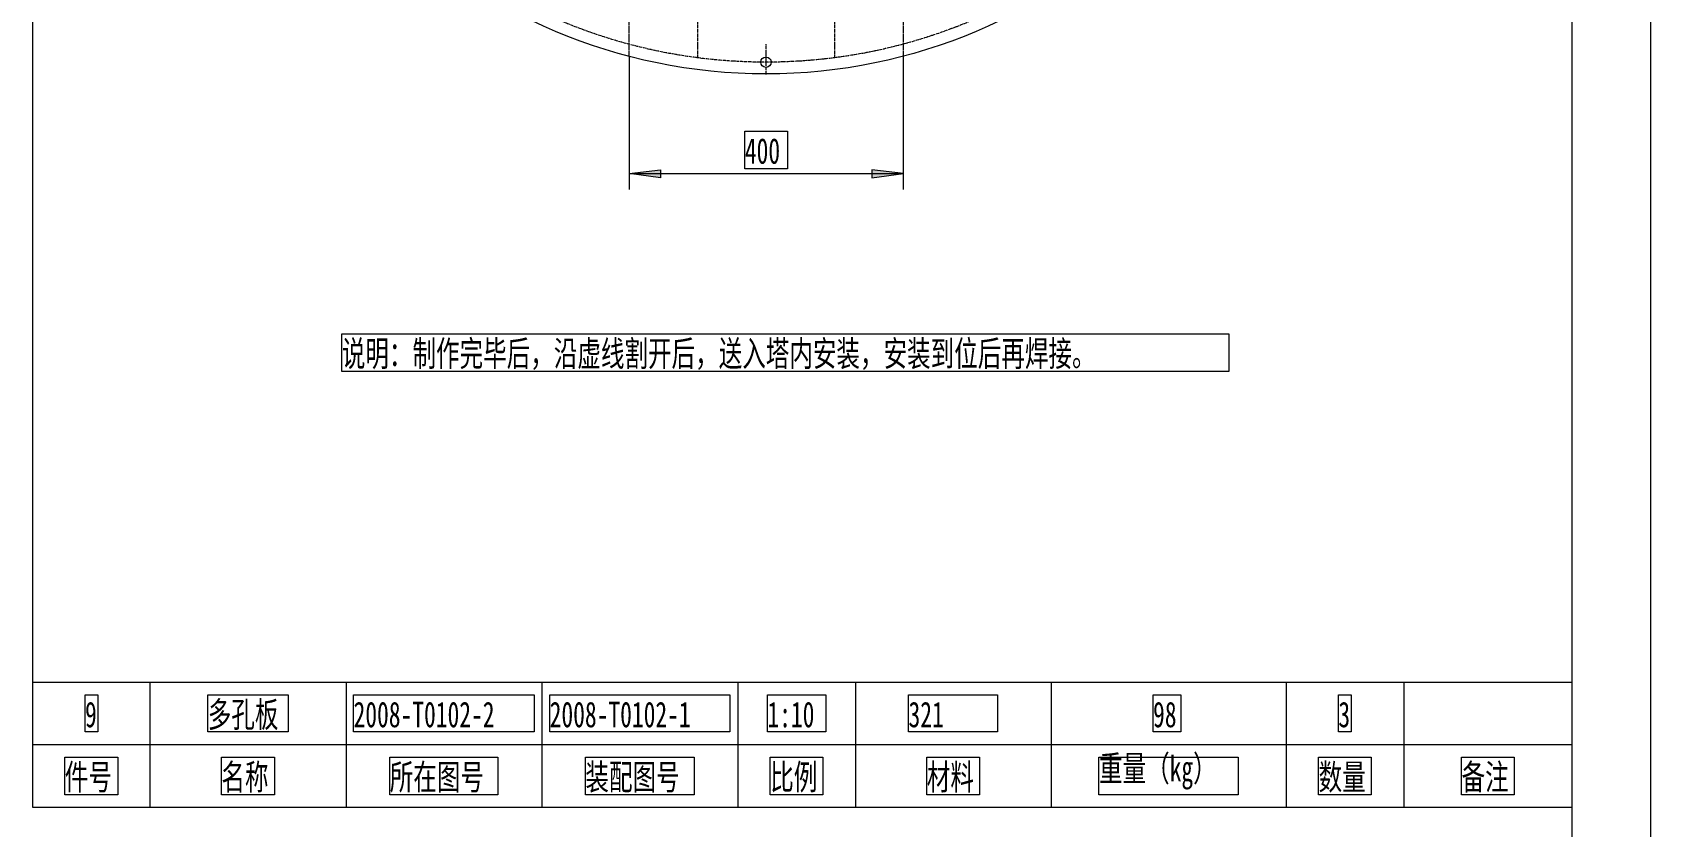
# Model space of a CAD drawing. Header units: millimetres. Extents: x -23892 to 57527, y -540 to 34444.
# Drawn here: x 49339 to 57527, y 11326 to 15348 of the extents above; entities that cross this region are included whole.
import ezdxf

# ---------------------------------------------------------------- set-up
doc = ezdxf.new("R2010")
doc.units = ezdxf.units.MM
for name, pattern in [('AI-Linetype-108', [21.479999, 16.98, -2.1, 0.3, -2.1]), ('AI-Linetype-109', [21.479999, 16.98, -2.1, 0.3, -2.1]), ('AI-Linetype-124', [21.479999, 16.98, -2.1, 0.3, -2.1]), ('AI-Linetype-127', [10.56, 8.46, -2.1]), ('AI-Linetype-128', [10.56, 8.46, -2.1]), ('AI-Linetype-99', [21.479999, 16.98, -2.1, 0.3, -2.1])]:
    doc.linetypes.add(name, pattern=pattern)
doc.layers.add('图层 1', color=7, linetype='Continuous')
doc.styles.get("Standard").update_dxf_attribs({"font": ''})
doc.styles.get('Standard').set_extended_font_data('FangSong')

msp = doc.modelspace()

# ---------------------------------------------------------------- hatches: boundary and pattern name
at = {"layer": '图层 1', "lineweight": 0}
for points in [[(52517.6621, 14651.6301), (52517.6621, 14611.176), (52358.2473, 14632.594)], [(53586.1598, 14651.6301), (53586.1598, 14611.176), (53745.594, 14632.594)]]:
    msp.add_hatch(color=7, dxfattribs=at).paths.add_polyline_path(points)

# ---------------------------------------------------------------- linework, layer by layer
at = {"layer": '图层 1', "color": 7, "lineweight": 0, "true_color": 0xffffff}
for p, q in [((57526.7776, 22992.1516), (57526.7776, -539.7596)), ((49338.5639, 22597.139), (49338.5639, 11424.8933)), ((57129.3831, 252.6669), (57129.3831, 22597.139)), ((52358.2473, 15225.1129), (52358.2473, 14551.6859)), ((53745.5359, 15225.1129), (53745.5359, 14551.6859)), ((52358.2473, 14632.594), (52517.6621, 14651.6301)), ((52358.2473, 14632.594), (53745.5359, 14632.594)), ((52517.6621, 14611.176), (52358.2473, 14632.594)), ((52517.6621, 14651.6301), (52517.6621, 14611.176)), ((53586.1598, 14651.6301), (53586.1598, 14611.176)), ((53745.594, 14632.594), (53586.1598, 14651.6301)), ((53586.1598, 14611.176), (53745.594, 14632.594)), ((49338.5639, 12057.8662), (57129.3831, 12057.8662)), ((49338.5639, 12057.8662), (57129.3831, 12057.8662)), ((49933.4647, 12057.8662), (49933.4647, 11424.8933)), ((50925.7601, 12057.8662), (50925.7601, 11424.8933)), ((51915.6736, 12057.8662), (51915.6736, 11424.8933)), ((52907.969, 12057.8662), (52907.969, 11424.8933)), ((53502.8698, 12057.8662), (53502.8698, 11424.8933)), ((54492.7833, 12057.8662), (54492.7833, 11424.8933)), ((55682.585, 12057.8662), (55682.585, 11424.8933)), ((56277.4858, 12057.8662), (56277.4858, 11424.8933)), ((49338.5639, 11741.3797), (57129.3831, 11741.3797)), ((49338.5639, 11741.3797), (57129.3831, 11741.3797)), ((49338.5639, 11424.8933), (57129.3831, 11424.8933))]:
    msp.add_line(p, q, dxfattribs=at)
at = {"layer": '图层 1', "color": 7, "linetype": 'AI-Linetype-128', "lineweight": 0, "true_color": 0xffffff}
msp.add_line((52358.2473, 15225.1129), (52358.2473, 20512.6041), dxfattribs=at)
at = {"layer": '图层 1', "color": 7, "linetype": 'AI-Linetype-108', "lineweight": 0, "true_color": 0xffffff}
msp.add_line((52705.6601, 15217.9865), (52705.6601, 20519.7305), dxfattribs=at)
at = {"layer": '图层 1', "color": 7, "linetype": 'AI-Linetype-109', "lineweight": 0, "true_color": 0xffffff}
msp.add_line((53398.1618, 15217.9865), (53398.1618, 20519.7305), dxfattribs=at)
at = {"layer": '图层 1', "color": 7, "linetype": 'AI-Linetype-127', "lineweight": 0, "true_color": 0xffffff}
msp.add_line((53745.594, 15225.1129), (53745.594, 20512.6041), dxfattribs=at)
at = {"layer": '图层 1', "color": 7, "linetype": 'AI-Linetype-124', "lineweight": 0, "true_color": 0xffffff}
msp.add_line((53050.749, 15134.6965), (53050.749, 15286.9849), dxfattribs=at)
at = {"layer": '图层 1', "lineweight": 0}
for p, q in [((52943.6204, 14846.7738), (52943.6204, 14846.7738)), ((52943.6204, 14656.3939), (52943.6204, 14846.7738)), ((52943.6204, 14846.7738), (53160.1628, 14846.7738)), ((53160.1628, 14846.7738), (53160.1628, 14656.3939)), ((52358.2473, 14632.594), (52517.6621, 14651.6301)), ((52517.6621, 14611.176), (52358.2473, 14632.594)), ((52517.6621, 14651.6301), (52517.6621, 14611.176)), ((53160.1628, 14656.3939), (52943.6204, 14656.3939)), ((53586.1598, 14651.6301), (53586.1598, 14611.176)), ((53745.594, 14632.594), (53586.1598, 14651.6301)), ((53586.1598, 14611.176), (53745.594, 14632.594)), ((50904.3421, 13821.1508), (50904.3421, 13821.1508)), ((50904.3421, 13630.7903), (50904.3421, 13821.1508)), ((50904.3421, 13821.1508), (55392.2803, 13821.1508)), ((55392.2803, 13821.1508), (55392.2803, 13630.7903)), ((55392.2803, 13630.7903), (50904.3421, 13630.7903)), ((49605.0299, 11993.6123), (49605.0299, 11993.6123)), ((49605.0299, 11805.6337), (49605.0299, 11993.6123)), ((49605.0299, 11993.6123), (49669.2838, 11993.6123)), ((49669.2838, 11993.6123), (49669.2838, 11805.6337)), ((50226.1513, 11993.6123), (50226.1513, 11993.6123)), ((50226.1513, 11805.6337), (50226.1513, 11993.6123)), ((50226.1513, 11993.6123), (50633.0735, 11993.6123)), ((50633.0735, 11993.6123), (50633.0735, 11805.6337)), ((50963.8322, 11993.6123), (50963.8322, 11993.6123)), ((50963.8322, 11805.6337), (50963.8322, 11993.6123)), ((50963.8322, 11993.6123), (51877.6015, 11993.6123)), ((51877.6015, 11993.6123), (51877.6015, 11805.6337)), ((51956.0889, 11993.6123), (51956.0889, 11993.6123)), ((51956.0889, 11805.6337), (51956.0889, 11993.6123)), ((51956.0889, 11993.6123), (52867.4762, 11993.6123)), ((52867.4762, 11993.6123), (52867.4762, 11805.6337)), ((53057.8367, 11993.6123), (53057.8367, 11993.6123)), ((53057.8367, 11805.6337), (53057.8367, 11993.6123)), ((53057.8367, 11993.6123), (53352.9052, 11993.6123)), ((53352.9052, 11993.6123), (53352.9052, 11805.6337)), ((53771.7177, 11993.6123), (53771.7177, 11993.6123)), ((53771.7177, 11805.6337), (53771.7177, 11993.6123)), ((53771.7177, 11993.6123), (54221.476, 11993.6123)), ((54221.476, 11993.6123), (54221.476, 11805.6337)), ((55009.158, 11993.6123), (55009.158, 11993.6123)), ((55009.158, 11805.6337), (55009.158, 11993.6123)), ((55009.158, 11993.6123), (55149.5561, 11993.6123)), ((55149.5561, 11993.6123), (55149.5561, 11805.6337)), ((55946.7271, 11993.6123), (55946.7271, 11993.6123)), ((55946.7271, 11805.6337), (55946.7271, 11993.6123)), ((55946.7271, 11993.6123), (56010.9617, 11993.6123)), ((56010.9617, 11993.6123), (56010.9617, 11805.6337)), ((49669.2838, 11805.6337), (49605.0299, 11805.6337)), ((50633.0735, 11805.6337), (50226.1513, 11805.6337)), ((51877.6015, 11805.6337), (50963.8322, 11805.6337)), ((52867.4762, 11805.6337), (51956.0889, 11805.6337)), ((53352.9052, 11805.6337), (53057.8367, 11805.6337)), ((54221.476, 11805.6337), (53771.7177, 11805.6337)), ((55149.5561, 11805.6337), (55009.158, 11805.6337)), ((56010.9617, 11805.6337), (55946.7271, 11805.6337)), ((49502.7232, 11677.1258), (49502.7232, 11677.1258)), ((49502.7232, 11486.7653), (49502.7232, 11677.1258)), ((49502.7232, 11677.1258), (49771.6098, 11677.1258)), ((49771.6098, 11677.1258), (49771.6098, 11486.7653)), ((50295.1691, 11677.1258), (50295.1691, 11677.1258)), ((50295.1691, 11486.7653), (50295.1691, 11677.1258)), ((50295.1691, 11677.1258), (50564.0557, 11677.1258)), ((50564.0557, 11677.1258), (50564.0557, 11486.7653)), ((51147.0663, 11677.1258), (51147.0663, 11677.1258)), ((51147.0663, 11486.7653), (51147.0663, 11677.1258)), ((51147.0663, 11677.1258), (51694.3673, 11677.1258)), ((51694.3673, 11677.1258), (51694.3673, 11486.7653)), ((52136.9798, 11677.1258), (52136.9798, 11677.1258)), ((52136.9798, 11486.7653), (52136.9798, 11677.1258)), ((52136.9798, 11677.1258), (52686.6627, 11677.1258)), ((52686.6627, 11677.1258), (52686.6627, 11486.7653)), ((53072.1283, 11677.1258), (53072.1283, 11677.1258)), ((53072.1283, 11486.7653), (53072.1283, 11677.1258)), ((53072.1283, 11677.1258), (53338.633, 11677.1258)), ((53338.633, 11677.1258), (53338.633, 11486.7653)), ((53864.5742, 11677.1258), (53864.5742, 11677.1258)), ((53864.5742, 11486.7653), (53864.5742, 11677.1258)), ((53864.5742, 11677.1258), (54131.0789, 11677.1258)), ((54131.0789, 11677.1258), (54131.0789, 11486.7653)), ((54735.5075, 11677.1258), (54735.5075, 11677.1258)), ((54735.5075, 11486.7653), (54735.5075, 11677.1258)), ((54735.5075, 11677.1258), (55439.8608, 11677.1258)), ((55439.8608, 11677.1258), (55439.8608, 11486.7653)), ((55846.783, 11677.1258), (55846.783, 11677.1258)), ((55846.783, 11486.7653), (55846.783, 11677.1258)), ((55846.783, 11677.1258), (56113.2878, 11677.1258)), ((56113.2878, 11677.1258), (56113.2878, 11486.7653)), ((56570.1724, 11677.1258), (56570.1724, 11677.1258)), ((56570.1724, 11486.7653), (56570.1724, 11677.1258)), ((56570.1724, 11677.1258), (56836.6965, 11677.1258)), ((56836.6965, 11677.1258), (56836.6965, 11486.7653)), ((49771.6098, 11486.7653), (49502.7232, 11486.7653)), ((50564.0557, 11486.7653), (50295.1691, 11486.7653)), ((51694.3673, 11486.7653), (51147.0663, 11486.7653)), ((52686.6627, 11486.7653), (52136.9798, 11486.7653)), ((53338.633, 11486.7653), (53072.1283, 11486.7653)), ((54131.0789, 11486.7653), (53864.5742, 11486.7653)), ((55439.8608, 11486.7653), (54735.5075, 11486.7653)), ((56113.2878, 11486.7653), (55846.783, 11486.7653)), ((56836.6965, 11486.7653), (56570.1724, 11486.7653))]:
    msp.add_line(p, q, dxfattribs=at)
at = {"layer": '图层 1', "color": 18, "lineweight": 0, "true_color": 0x000000}
for p, q in [((52943.6204, 14846.7738), (52943.6204, 14846.7738)), ((52943.6204, 14656.3939), (52943.6204, 14846.7738)), ((52943.6204, 14846.7738), (53160.1628, 14846.7738)), ((53160.1628, 14846.7738), (53160.1628, 14656.3939)), ((53160.1628, 14656.3939), (52943.6204, 14656.3939)), ((50904.3421, 13821.1508), (50904.3421, 13821.1508)), ((50904.3421, 13630.7903), (50904.3421, 13821.1508)), ((50904.3421, 13821.1508), (55392.2803, 13821.1508)), ((55392.2803, 13821.1508), (55392.2803, 13630.7903)), ((55392.2803, 13630.7903), (50904.3421, 13630.7903)), ((49605.0299, 11993.6123), (49605.0299, 11993.6123)), ((49605.0299, 11805.6337), (49605.0299, 11993.6123)), ((49605.0299, 11993.6123), (49669.2838, 11993.6123)), ((49669.2838, 11993.6123), (49669.2838, 11805.6337)), ((50226.1513, 11993.6123), (50226.1513, 11993.6123)), ((50226.1513, 11805.6337), (50226.1513, 11993.6123)), ((50226.1513, 11993.6123), (50633.0735, 11993.6123)), ((50633.0735, 11993.6123), (50633.0735, 11805.6337)), ((50963.8322, 11993.6123), (50963.8322, 11993.6123)), ((50963.8322, 11805.6337), (50963.8322, 11993.6123)), ((50963.8322, 11993.6123), (51877.6015, 11993.6123)), ((51877.6015, 11993.6123), (51877.6015, 11805.6337)), ((51956.0889, 11993.6123), (51956.0889, 11993.6123)), ((51956.0889, 11805.6337), (51956.0889, 11993.6123)), ((51956.0889, 11993.6123), (52867.4762, 11993.6123)), ((52867.4762, 11993.6123), (52867.4762, 11805.6337)), ((53057.8367, 11993.6123), (53057.8367, 11993.6123)), ((53057.8367, 11805.6337), (53057.8367, 11993.6123)), ((53057.8367, 11993.6123), (53352.9052, 11993.6123)), ((53352.9052, 11993.6123), (53352.9052, 11805.6337)), ((53771.7177, 11993.6123), (53771.7177, 11993.6123)), ((53771.7177, 11805.6337), (53771.7177, 11993.6123)), ((53771.7177, 11993.6123), (54221.476, 11993.6123)), ((54221.476, 11993.6123), (54221.476, 11805.6337)), ((55009.158, 11993.6123), (55009.158, 11993.6123)), ((55009.158, 11805.6337), (55009.158, 11993.6123)), ((55009.158, 11993.6123), (55149.5561, 11993.6123)), ((55149.5561, 11993.6123), (55149.5561, 11805.6337)), ((55946.7271, 11993.6123), (55946.7271, 11993.6123)), ((55946.7271, 11805.6337), (55946.7271, 11993.6123)), ((55946.7271, 11993.6123), (56010.9617, 11993.6123)), ((56010.9617, 11993.6123), (56010.9617, 11805.6337)), ((49669.2838, 11805.6337), (49605.0299, 11805.6337)), ((50633.0735, 11805.6337), (50226.1513, 11805.6337)), ((51877.6015, 11805.6337), (50963.8322, 11805.6337)), ((52867.4762, 11805.6337), (51956.0889, 11805.6337)), ((53352.9052, 11805.6337), (53057.8367, 11805.6337)), ((54221.476, 11805.6337), (53771.7177, 11805.6337)), ((55149.5561, 11805.6337), (55009.158, 11805.6337)), ((56010.9617, 11805.6337), (55946.7271, 11805.6337)), ((49502.7232, 11677.1258), (49502.7232, 11677.1258)), ((49502.7232, 11486.7653), (49502.7232, 11677.1258)), ((49502.7232, 11677.1258), (49771.6098, 11677.1258)), ((49771.6098, 11677.1258), (49771.6098, 11486.7653)), ((50295.1691, 11677.1258), (50295.1691, 11677.1258)), ((50295.1691, 11486.7653), (50295.1691, 11677.1258)), ((50295.1691, 11677.1258), (50564.0557, 11677.1258)), ((50564.0557, 11677.1258), (50564.0557, 11486.7653)), ((51147.0663, 11677.1258), (51147.0663, 11677.1258)), ((51147.0663, 11486.7653), (51147.0663, 11677.1258)), ((51147.0663, 11677.1258), (51694.3673, 11677.1258)), ((51694.3673, 11677.1258), (51694.3673, 11486.7653)), ((52136.9798, 11677.1258), (52136.9798, 11677.1258)), ((52136.9798, 11486.7653), (52136.9798, 11677.1258)), ((52136.9798, 11677.1258), (52686.6627, 11677.1258)), ((52686.6627, 11677.1258), (52686.6627, 11486.7653)), ((53072.1283, 11677.1258), (53072.1283, 11677.1258)), ((53072.1283, 11486.7653), (53072.1283, 11677.1258)), ((53072.1283, 11677.1258), (53338.633, 11677.1258)), ((53338.633, 11677.1258), (53338.633, 11486.7653)), ((53864.5742, 11677.1258), (53864.5742, 11677.1258)), ((53864.5742, 11486.7653), (53864.5742, 11677.1258)), ((53864.5742, 11677.1258), (54131.0789, 11677.1258)), ((54131.0789, 11677.1258), (54131.0789, 11486.7653)), ((54735.5075, 11677.1258), (54735.5075, 11677.1258)), ((54735.5075, 11486.7653), (54735.5075, 11677.1258)), ((54735.5075, 11677.1258), (55439.8608, 11677.1258)), ((55439.8608, 11677.1258), (55439.8608, 11486.7653)), ((55846.783, 11677.1258), (55846.783, 11677.1258)), ((55846.783, 11486.7653), (55846.783, 11677.1258)), ((55846.783, 11677.1258), (56113.2878, 11677.1258)), ((56113.2878, 11677.1258), (56113.2878, 11486.7653)), ((56570.1724, 11677.1258), (56570.1724, 11677.1258)), ((56570.1724, 11486.7653), (56570.1724, 11677.1258)), ((56570.1724, 11677.1258), (56836.6965, 11677.1258)), ((56836.6965, 11677.1258), (56836.6965, 11486.7653)), ((49771.6098, 11486.7653), (49502.7232, 11486.7653)), ((50564.0557, 11486.7653), (50295.1691, 11486.7653)), ((51694.3673, 11486.7653), (51147.0663, 11486.7653)), ((52686.6627, 11486.7653), (52136.9798, 11486.7653)), ((53338.633, 11486.7653), (53072.1283, 11486.7653)), ((54131.0789, 11486.7653), (53864.5742, 11486.7653)), ((55439.8608, 11486.7653), (54735.5075, 11486.7653)), ((56113.2878, 11486.7653), (55846.783, 11486.7653)), ((56836.6965, 11486.7653), (56570.1724, 11486.7653))]:
    msp.add_line(p, q, dxfattribs=at)
at = {"layer": '图层 1', "color": 7, "lineweight": 0, "true_color": 0xffffff}
for points in [[(55784.911, 17871.2404), (55784.911, 19379.9105), (54559.4191, 20603.0205), (53050.749, 20603.0205), (51539.697, 20603.0205), (50316.5677, 19379.9105), (50316.5677, 17871.2404), (50316.5677, 16362.5703), (51539.697, 15137.0784), (53050.749, 15137.0784), (54559.4191, 15137.0784), (55784.911, 16362.5703), (55784.911, 17871.2404)], [(53076.9115, 15196.5685), (53076.9115, 15213.2227), (53065.0212, 15222.7504), (53050.749, 15222.7504), (53034.0755, 15222.7504), (53024.5672, 15213.2227), (53024.5672, 15196.5685), (53024.5672, 15182.2963), (53034.0755, 15170.3867), (53050.749, 15170.3867), (53065.0212, 15170.3867), (53076.9115, 15182.2963), (53076.9115, 15196.5685)]]:
    msp.add_open_spline(points, degree=3, knots=[0, 0, 0, 0, 1, 1, 1, 2, 2, 2, 3, 3, 3, 4, 4, 4, 4], dxfattribs=at)
at = {"layer": '图层 1', "color": 7, "linetype": 'AI-Linetype-99', "lineweight": 0, "true_color": 0xffffff}
msp.add_open_spline([(55725.4209, 17871.2404), (55725.4209, 19346.6023), (54526.0915, 20543.5304), (53050.749, 20543.5304), (51573.0053, 20543.5304), (50376.019, 19346.6023), (50376.019, 17871.2404), (50376.019, 16395.8786), (51573.0053, 15196.5685), (53050.749, 15196.5685), (54526.0915, 15196.5685), (55725.4209, 16395.8786), (55725.4209, 17871.2404)], degree=3, knots=[0, 0, 0, 0, 1, 1, 1, 2, 2, 2, 3, 3, 3, 4, 4, 4, 4], dxfattribs=at)

# ---------------------------------------------------------------- texts
at = {"layer": '图层 1', "color": 7, "lineweight": 0, "width": 0.675}
for s, height, p in [('400', 129.45044, (52943.6591, 14682.5564)), ('说明：制作完毕后，沿虚线割开后，送入塔内安装，安装到位后再焊接。', 129.450441, (50904.3034, 13656.9527)), ('9', 129.4504, (49605.0492, 11829.4336)), ('多孔板', 129.45044, (50226.1125, 11829.4336)), ('2008-T0102-2', 129.450441, (50963.8128, 11829.4142)), ('2008-T0102-1', 129.450441, (51956.0889, 11829.4142)), ('1:10', 129.45044, (53057.8561, 11829.4336)), ('321', 129.45044, (53771.7177, 11829.4336)), ('98', 129.45044, (55009.1386, 11829.4142)), ('3', 129.4504, (55946.6884, 11829.4336)), ('件号', 129.45044, (49502.7038, 11512.9471)), ('名称', 129.45044, (50295.1497, 11512.9471)), ('所在图号', 129.45044, (51147.0276, 11512.9471)), ('装配图号', 129.45044, (52136.9217, 11512.9471)), ('比例', 129.45044, (53072.1283, 11512.9471)), ('材料', 129.45044, (53864.5354, 11512.9471)), ('重量（kg）', 129.45044, (54735.4881, 11556.0973)), ('数量', 129.45044, (55846.7249, 11512.9471)), ('备注', 129.45044, (56570.153, 11512.9471))]:
    msp.add_text(s, height=height, rotation=0.0000025, dxfattribs=at).set_placement(p)

doc.saveas('drawing.dxf')
